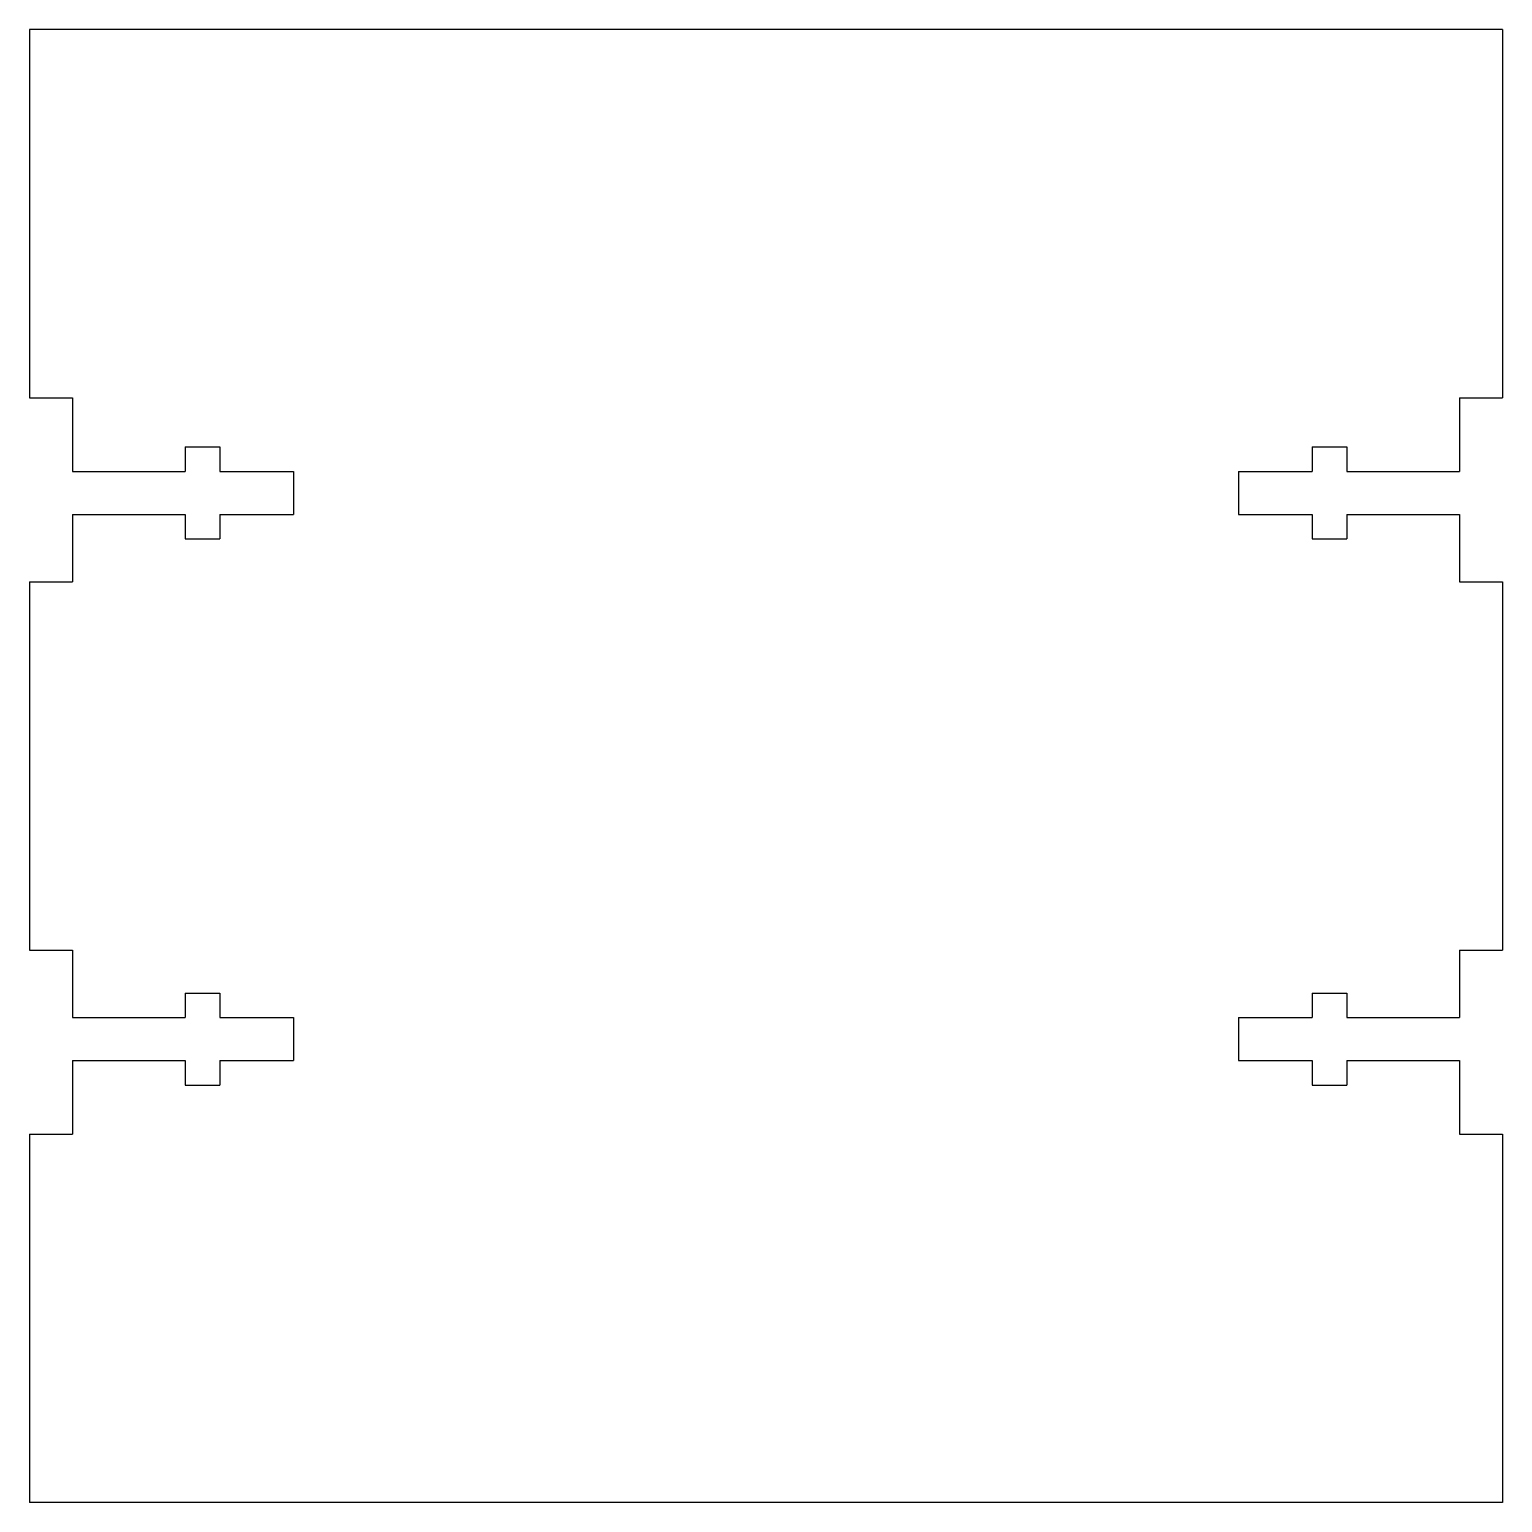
# Model space of a CAD drawing. Extents: x -2 to 2, y -2 to 2.
import ezdxf

# ---------------------------------------------------------------- set-up
doc = ezdxf.new("R2010")
doc.units = 0
doc.header["$MEASUREMENT"] = 0
doc.layers.add('MODELSKETCH_VISIBLE', color=7, linetype='CONTINUOUS')

msp = doc.modelspace()

# ---------------------------------------------------------------- linework, layer by layer
at = {"layer": 'MODELSKETCH_VISIBLE'}
for p, q in [((2, 2), (-2, 2)), ((-2, 2), (-2, 1)), ((2, 2), (2, 1)), ((-2, 1), (-1.883, 1)), ((-1.883, 1), (-1.883, 0.8)), ((1.883, 1), (1.883, 0.8)), ((1.883, 1), (2, 1)), ((-1.577, 0.8665), (-1.577, 0.8)), ((-1.577, 0.8665), (-1.483, 0.8665)), ((-1.483, 0.8665), (-1.483, 0.8)), ((1.483, 0.8665), (1.483, 0.8)), ((1.483, 0.8665), (1.577, 0.8665)), ((1.577, 0.8665), (1.577, 0.8)), ((-1.883, 0.8), (-1.577, 0.8)), ((-1.483, 0.8), (-1.283, 0.8)), ((-1.283, 0.8), (-1.283, 0.683)), ((1.283, 0.8), (1.283, 0.683)), ((1.283, 0.8), (1.483, 0.8)), ((1.577, 0.8), (1.883, 0.8)), ((-1.883, 0.683), (-1.577, 0.683)), ((-1.883, 0.683), (-1.883, 0.5)), ((-1.577, 0.683), (-1.577, 0.6165)), ((-1.483, 0.683), (-1.283, 0.683)), ((-1.483, 0.683), (-1.483, 0.6165)), ((1.283, 0.683), (1.483, 0.683)), ((1.483, 0.683), (1.483, 0.6165)), ((1.577, 0.683), (1.883, 0.683)), ((1.577, 0.683), (1.577, 0.6165)), ((1.883, 0.683), (1.883, 0.5)), ((-1.577, 0.6165), (-1.483, 0.6165)), ((1.483, 0.6165), (1.577, 0.6165)), ((-2, 0.5), (-1.883, 0.5)), ((-2, 0.5), (-2, -0.5)), ((1.883, 0.5), (2, 0.5)), ((2, 0.5), (2, -0.5)), ((-2, -0.5), (-1.883, -0.5)), ((-1.883, -0.5), (-1.883, -0.683)), ((1.883, -0.5), (1.883, -0.683)), ((1.883, -0.5), (2, -0.5)), ((-1.577, -0.6165), (-1.577, -0.683)), ((-1.577, -0.6165), (-1.483, -0.6165)), ((-1.483, -0.6165), (-1.483, -0.683)), ((1.483, -0.6165), (1.483, -0.683)), ((1.483, -0.6165), (1.577, -0.6165)), ((1.577, -0.6165), (1.577, -0.683)), ((-1.883, -0.683), (-1.577, -0.683)), ((-1.483, -0.683), (-1.283, -0.683)), ((-1.283, -0.683), (-1.283, -0.8)), ((1.283, -0.683), (1.283, -0.8)), ((1.283, -0.683), (1.483, -0.683)), ((1.577, -0.683), (1.883, -0.683)), ((-1.883, -0.8), (-1.577, -0.8)), ((-1.883, -0.8), (-1.883, -1)), ((-1.577, -0.8), (-1.577, -0.8665)), ((-1.483, -0.8), (-1.283, -0.8)), ((-1.483, -0.8), (-1.483, -0.8665)), ((1.283, -0.8), (1.483, -0.8)), ((1.483, -0.8), (1.483, -0.8665)), ((1.577, -0.8), (1.883, -0.8)), ((1.577, -0.8), (1.577, -0.8665)), ((1.883, -0.8), (1.883, -1)), ((-1.577, -0.8665), (-1.483, -0.8665)), ((1.483, -0.8665), (1.577, -0.8665)), ((-2, -1), (-1.883, -1)), ((-2, -1), (-2, -2)), ((1.883, -1), (2, -1)), ((2, -1), (2, -2)), ((2, -2), (-2, -2))]:
    msp.add_line(p, q, dxfattribs=at)

doc.saveas('drawing.dxf')
